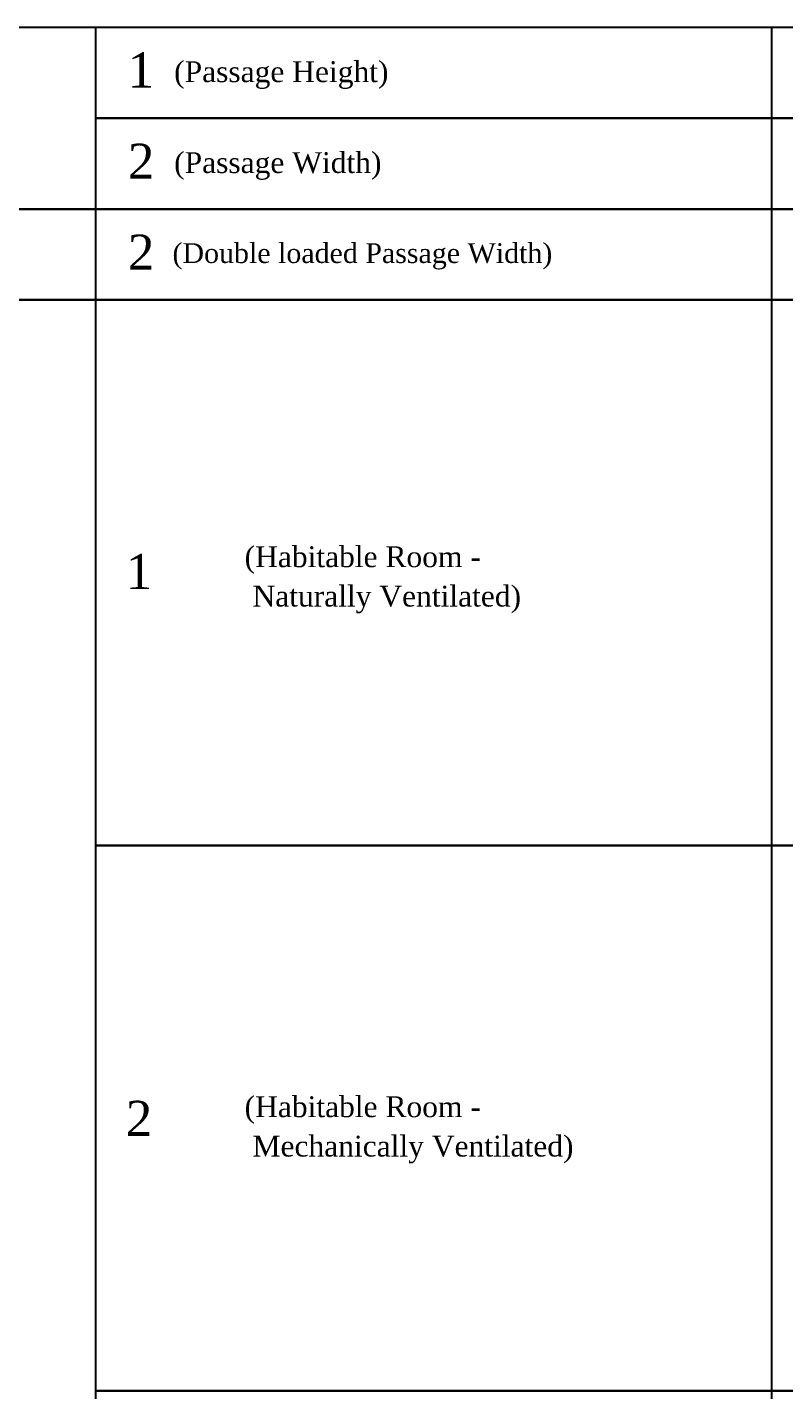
# Model space of a CAD drawing. Header units: millimetres. Extents: x -9481 to -9286, y 28723 to 28853.
# Drawn here: x -9462.12 to -9457.79, y 28753.55 to 28761.36 of the extents above; entities that cross this region are included whole.
import ezdxf

# ---------------------------------------------------------------- set-up
doc = ezdxf.new("R2010")
doc.units = ezdxf.units.MM
doc.linetypes.add('CONTINULUS', pattern=[0])
doc.styles.add('MtXpl_Georgia', font='georgiab.ttf')

msp = doc.modelspace()

# ---------------------------------------------------------------- linework, layer by layer
for p, q in [((-9461.7318, 28761.3584), (-9461.7318, 28760.8363)), ((-9457.8622, 28761.3584), (-9457.8622, 28760.8378)), ((-9461.7318, 28760.8378), (-9461.7318, 28760.3156)), ((-9457.8622, 28760.8378), (-9457.8622, 28760.3171)), ((-9461.7318, 28760.3171), (-9461.7318, 28759.795)), ((-9457.8622, 28760.3171), (-9457.8622, 28759.7965)), ((-9461.7318, 28759.7965), (-9461.7318, 28756.6726)), ((-9457.8622, 28759.7965), (-9457.8622, 28759.2759)), ((-9457.8622, 28759.2759), (-9457.8622, 28758.7552)), ((-9457.8622, 28758.7552), (-9457.8622, 28758.2346)), ((-9457.8622, 28758.2346), (-9457.8622, 28757.7139)), ((-9457.8622, 28757.7139), (-9457.8622, 28757.1933)), ((-9457.8622, 28757.1933), (-9457.8622, 28756.6726)), ((-9461.7318, 28756.6726), (-9461.7318, 28753.5487)), ((-9457.8622, 28756.6726), (-9457.8622, 28756.152)), ((-9457.8622, 28756.152), (-9457.8622, 28755.6313)), ((-9457.8622, 28755.6313), (-9457.8622, 28755.1107)), ((-9457.8622, 28755.1107), (-9457.8622, 28754.59)), ((-9457.8622, 28754.59), (-9457.8622, 28754.0694)), ((-9457.8622, 28754.0694), (-9457.8622, 28753.5487)), ((-9461.7318, 28753.5487), (-9461.7318, 28753.0266)), ((-9457.8622, 28753.5487), (-9457.8622, 28753.0281))]:
    msp.add_line(p, q)
for points in [[(-9481.2579, 28760.8378), (-9481.2579, 28761.3584), (-9442.23, 28761.3584), (-9442.23, 28760.8378)], [(-9461.7318, 28760.8378), (-9455.6016, 28760.8378)], [(-9455.6016, 28760.8378), (-9461.7318, 28760.8378)], [(-9442.23, 28760.3171), (-9442.23, 28759.7965), (-9481.2579, 28759.7965), (-9481.2579, 28760.3171), (-9481.2579, 28760.3171)], [(-9470.8642, 28760.3171), (-9455.6016, 28760.3171)], [(-9455.6016, 28760.3171), (-9470.8642, 28760.3171)], [(-9481.2579, 28759.2759), (-9481.2579, 28759.7965), (-9442.23, 28759.7965), (-9442.23, 28759.2759)], [(-9442.23, 28759.2759), (-9442.23, 28756.6726), (-9461.7318, 28756.6726)], [(-9461.7318, 28756.6726), (-9442.23, 28756.6726), (-9442.23, 28756.152)], [(-9442.23, 28756.152), (-9442.23, 28753.5487), (-9461.7318, 28753.5487)], [(-9461.7318, 28753.5487), (-9442.23, 28753.5487), (-9442.23, 28753.0281), (-9461.7318, 28753.0281)]]:
    msp.add_lwpolyline(points)

# ---------------------------------------------------------------- texts
at = {"linetype": 'CONTINULUS', "style": 'MtXpl_Georgia'}
for s, height, p in [('1', 0.2012, (-9461.5473, 28761.0134)), ('(Passage Height)', 0.119406, (-9461.2813, 28761.0443)), ('2', 0.2012, (-9461.5463, 28760.4905)), ('(Passage Width)', 0.119406, (-9461.2813, 28760.5236)), ('2', 0.2012, (-9461.5463, 28759.9698)), ('(Double loaded Passage Width)', 0.113436, (-9461.2907, 28760.0082)), ('(Habitable Room -', 0.119406, (-9460.8778, 28758.266)), ('1', 0.2012, (-9461.5584, 28758.1404)), (' Naturally Ventilated)', 0.119406, (-9460.8778, 28758.0404)), ('2', 0.2012, (-9461.5584, 28755.0083)), ('(Habitable Room -', 0.119406, (-9460.8778, 28755.1157)), (' Mechanically Ventilated)', 0.119406, (-9460.8778, 28754.8901))]:
    msp.add_text(s, height=height, dxfattribs=at).set_placement(p)

doc.saveas('drawing.dxf')
